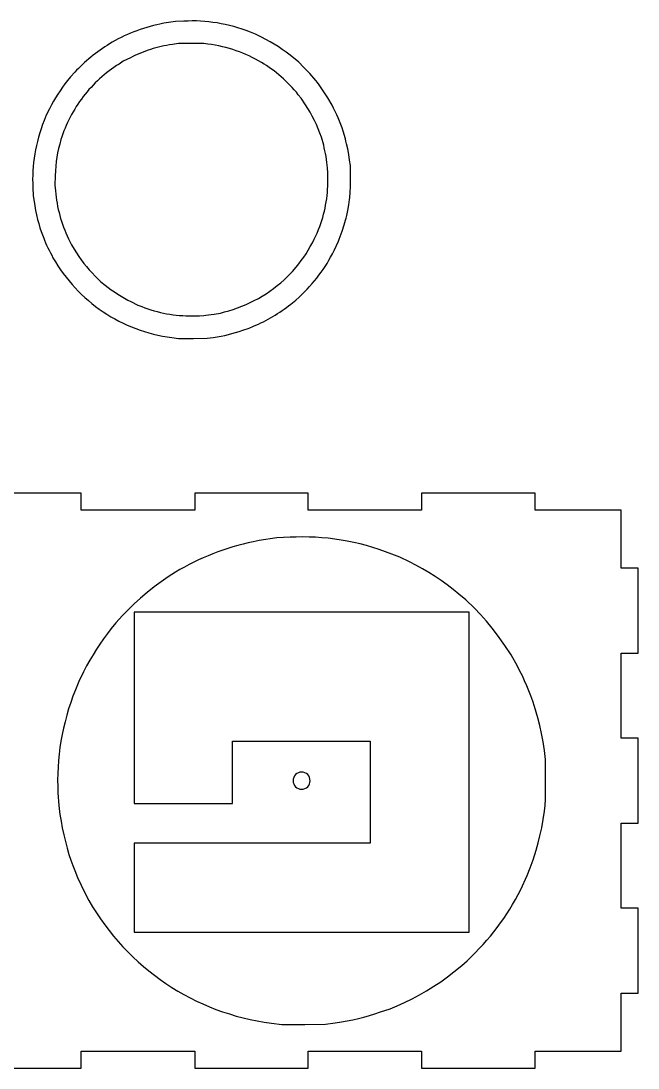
# Model space of a CAD drawing. Extents: x 2671 to 3169, y 765 to 950.
# Drawn here: x 3060.2 to 3169, y 765.5 to 950.2 of the extents above; entities that cross this region are included whole.
import ezdxf

# ---------------------------------------------------------------- set-up
doc = ezdxf.new("R2010")
doc.units = 0
doc.layers.add('6MM_ENGRAVE', color=245, linetype='CONTINUOUS')

msp = doc.modelspace()

# ---------------------------------------------------------------- linework, layer by layer
at = {"layer": '6MM_ENGRAVE'}
for points in [[(3090.63, 894.18), (3093.04, 894.2), (3094.06, 894.35), (3094.81, 894.47), (3095.5, 894.59), (3096.15, 894.72), (3096.78, 894.87), (3097.39, 895.02), (3098.01, 895.2), (3098.65, 895.4), (3099.33, 895.62), (3100.42, 895.99), (3101.18, 896.31), (3101.62, 896.51), (3102.06, 896.7), (3102.49, 896.91), (3102.92, 897.12), (3103.35, 897.35), (3103.77, 897.57), (3104.19, 897.81), (3104.6, 898.05), (3105.01, 898.3), (3105.41, 898.55), (3105.82, 898.82), (3106.21, 899.08), (3106.6, 899.36), (3106.99, 899.64), (3107.37, 899.93), (3107.75, 900.23), (3108.65, 900.94), (3109.21, 901.47), (3109.7, 901.94), (3110.18, 902.41), (3110.63, 902.88), (3111.08, 903.36), (3111.51, 903.84), (3111.92, 904.33), (3112.32, 904.83), (3112.71, 905.33), (3113.08, 905.84), (3113.45, 906.36), (3113.8, 906.88), (3114.14, 907.42), (3114.46, 907.97), (3114.78, 908.52), (3115.09, 909.09), (3115.39, 909.67), (3116.16, 911.32), (3116.3, 911.68), (3116.47, 912.13), (3116.66, 912.63), (3116.82, 913.11), (3117.19, 914.21), (3117.41, 915.01), (3117.51, 915.41), (3117.61, 915.83), (3117.8, 916.75), (3117.98, 917.73), (3118.12, 918.7), (3118.16, 919), (3118.19, 919.3), (3118.21, 919.62), (3118.23, 919.99), (3118.25, 920.9), (3118.26, 922.17), (3118.26, 924.66), (3118.12, 925.61), (3117.97, 926.61), (3117.79, 927.6), (3117.59, 928.52), (3117.48, 928.96), (3117.38, 929.37), (3116.99, 930.73), (3116.79, 931.31), (3116.58, 931.89), (3116.35, 932.48), (3116.11, 933.06), (3115.85, 933.64), (3115.59, 934.21), (3115.31, 934.77), (3115.03, 935.31), (3114.3, 936.63), (3113.59, 937.7), (3112.75, 938.91), (3112.46, 939.29), (3112.14, 939.68), (3111.81, 940.08), (3111.47, 940.48), (3111.12, 940.88), (3110.76, 941.27), (3110.41, 941.64), (3110.07, 941.99), (3109.11, 942.94), (3108.32, 943.59), (3107.64, 944.14), (3106.96, 944.66), (3106.26, 945.16), (3105.56, 945.64), (3104.84, 946.09), (3104.11, 946.52), (3103.37, 946.93), (3102.61, 947.32), (3101.52, 947.86), (3100.64, 948.2), (3099.9, 948.47), (3099.16, 948.73), (3098.42, 948.96), (3097.69, 949.17), (3096.95, 949.37), (3096.22, 949.54), (3095.5, 949.69), (3094.77, 949.82), (3094.04, 949.93), (3093.31, 950.02), (3092.59, 950.09), (3091.86, 950.14), (3091.13, 950.17), (3090.39, 950.18), (3089.66, 950.16), (3088.92, 950.13), (3087.42, 950.05), (3085.39, 949.76), (3084.7, 949.62), (3084.12, 949.49), (3083.54, 949.35), (3082.96, 949.2), (3082.38, 949.03), (3081.8, 948.85), (3081.22, 948.66), (3080.65, 948.46), (3080.08, 948.24), (3079.52, 948.01), (3078.97, 947.78), (3078.42, 947.53), (3077.87, 947.27), (3077.34, 947), (3076.81, 946.72), (3076.3, 946.42), (3075.79, 946.12), (3075.38, 945.87), (3074.96, 945.6), (3074.55, 945.32), (3074.14, 945.03), (3073.73, 944.74), (3073.33, 944.43), (3072.92, 944.12), (3072.53, 943.8), (3072.14, 943.48), (3071.76, 943.15), (3071.39, 942.82), (3071.03, 942.49), (3070.68, 942.15), (3070.34, 941.81), (3070.01, 941.47), (3069.7, 941.14), (3068.94, 940.3), (3068.42, 939.65), (3067.96, 939.06), (3067.52, 938.47), (3067.1, 937.87), (3066.7, 937.26), (3066.31, 936.64), (3065.94, 936.01), (3065.58, 935.35), (3065.23, 934.68), (3064.67, 933.58), (3064.3, 932.62), (3064.02, 931.89), (3063.76, 931.16), (3063.52, 930.42), (3063.3, 929.69), (3063.1, 928.94), (3062.93, 928.2), (3062.77, 927.46), (3062.63, 926.72), (3062.52, 925.97), (3062.42, 925.23), (3062.35, 924.48), (3062.3, 923.74), (3062.27, 923), (3062.26, 922.26), (3062.27, 921.52), (3062.3, 920.78), (3062.38, 919.32), (3062.52, 918.32), (3062.65, 917.54), (3062.79, 916.74), (3062.96, 915.95), (3063.14, 915.17), (3063.34, 914.42), (3063.55, 913.7), (3063.77, 913.04), (3063.99, 912.45), (3064.21, 911.87), (3064.36, 911.48), (3064.54, 911.06), (3064.73, 910.63), (3064.94, 910.18), (3065.16, 909.73), (3065.39, 909.28), (3065.62, 908.84), (3065.85, 908.42), (3066.27, 907.7), (3066.72, 907), (3067.18, 906.3), (3067.66, 905.63), (3068.15, 904.97), (3068.67, 904.33), (3069.2, 903.7), (3069.75, 903.1), (3070.31, 902.5), (3070.89, 901.93), (3071.48, 901.38), (3072.09, 900.84), (3072.72, 900.32), (3073.36, 899.82), (3074.01, 899.34), (3074.67, 898.88), (3075.35, 898.43), (3076.04, 898.01), (3076.75, 897.61), (3077.46, 897.23), (3078.19, 896.87), (3078.92, 896.52), (3079.67, 896.21), (3080.43, 895.91), (3081.19, 895.63), (3081.97, 895.38), (3082.75, 895.15), (3083.55, 894.94), (3084.35, 894.75), (3085.15, 894.59), (3085.97, 894.45), (3086.79, 894.33), (3087.96, 894.19)], [(3094.24, 898.47), (3095.35, 898.66), (3096.08, 898.84), (3096.85, 899.05), (3097.62, 899.29), (3098.38, 899.55), (3099.13, 899.84), (3099.88, 900.15), (3100.61, 900.49), (3101.33, 900.85), (3102.04, 901.23), (3102.73, 901.64), (3103.41, 902.07), (3104.08, 902.52), (3104.73, 903), (3105.37, 903.49), (3105.98, 904.01), (3106.58, 904.54), (3107.16, 905.1), (3108.07, 906), (3108.7, 906.76), (3109.16, 907.33), (3109.6, 907.91), (3110.03, 908.5), (3110.44, 909.11), (3110.83, 909.74), (3111.2, 910.38), (3111.56, 911.03), (3111.9, 911.7), (3112.4, 912.72), (3112.66, 913.39), (3112.86, 913.92), (3113.05, 914.46), (3113.22, 914.99), (3113.38, 915.53), (3113.53, 916.07), (3113.67, 916.62), (3113.79, 917.16), (3113.9, 917.71), (3114, 918.26), (3114.08, 918.82), (3114.15, 919.37), (3114.21, 919.93), (3114.25, 920.49), (3114.29, 921.06), (3114.31, 921.62), (3114.31, 922.19), (3114.31, 923.4), (3114.24, 924.27), (3114.19, 924.74), (3114.13, 925.23), (3114.05, 925.75), (3113.97, 926.27), (3113.87, 926.79), (3113.77, 927.29), (3113.66, 927.78), (3113.55, 928.24), (3113.14, 929.66), (3112.88, 930.4), (3112.59, 931.14), (3112.27, 931.89), (3111.92, 932.63), (3111.55, 933.35), (3111.17, 934.06), (3110.76, 934.75), (3110.35, 935.4), (3109.58, 936.55), (3109.08, 937.17), (3108.74, 937.59), (3108.38, 938), (3108.02, 938.41), (3107.64, 938.81), (3107.26, 939.2), (3106.87, 939.58), (3106.47, 939.95), (3106.06, 940.31), (3105.65, 940.67), (3105.23, 941.01), (3104.8, 941.35), (3104.37, 941.67), (3103.93, 941.98), (3103.48, 942.29), (3103.04, 942.58), (3102.58, 942.86), (3102.05, 943.16), (3101.52, 943.46), (3100.97, 943.74), (3100.42, 944), (3099.86, 944.25), (3099.29, 944.49), (3098.72, 944.71), (3098.13, 944.92), (3097.54, 945.12), (3096.94, 945.3), (3096.33, 945.47), (3095.71, 945.62), (3095.07, 945.76), (3094.43, 945.89), (3093.78, 946), (3093.12, 946.1), (3092.42, 946.2), (3087.96, 946.19), (3086.9, 946.03), (3086.38, 945.94), (3085.88, 945.85), (3085.39, 945.76), (3084.9, 945.65), (3084.43, 945.54), (3083.97, 945.42), (3083.51, 945.29), (3083.06, 945.15), (3082.61, 945.01), (3082.16, 944.85), (3081.72, 944.68), (3081.28, 944.51), (3080.84, 944.32), (3080.39, 944.12), (3079.94, 943.91), (3079.49, 943.68), (3078.24, 943.06), (3077.49, 942.58), (3077.03, 942.29), (3076.59, 941.99), (3076.15, 941.68), (3075.72, 941.35), (3075.29, 941.02), (3074.88, 940.68), (3074.47, 940.33), (3074.07, 939.98), (3073.68, 939.61), (3073.29, 939.23), (3072.92, 938.85), (3072.55, 938.46), (3072.19, 938.06), (3071.85, 937.65), (3071.51, 937.24), (3071.18, 936.82), (3070.85, 936.39), (3070.54, 935.95), (3070.24, 935.51), (3069.95, 935.06), (3069.67, 934.61), (3069.39, 934.15), (3069.13, 933.68), (3068.88, 933.21), (3068.64, 932.73), (3068.41, 932.25), (3068.19, 931.76), (3067.98, 931.26), (3067.78, 930.77), (3067.6, 930.26), (3067.42, 929.76), (3067.26, 929.24), (3067.03, 928.45), (3066.83, 927.67), (3066.66, 926.91), (3066.52, 926.15), (3066.42, 925.37), (3066.33, 924.58), (3066.28, 923.75), (3066.24, 922.88), (3066.2, 921.2), (3066.29, 920.19), (3066.34, 919.64), (3066.4, 919.09), (3066.48, 918.55), (3066.57, 918.01), (3066.67, 917.47), (3066.78, 916.94), (3066.91, 916.41), (3067.05, 915.88), (3067.2, 915.35), (3067.36, 914.83), (3067.54, 914.31), (3067.72, 913.8), (3067.92, 913.29), (3068.13, 912.78), (3068.35, 912.28), (3068.59, 911.77), (3069.12, 910.68), (3069.58, 909.91), (3069.99, 909.26), (3070.4, 908.63), (3070.84, 908.02), (3071.28, 907.42), (3071.75, 906.85), (3072.24, 906.28), (3072.76, 905.72), (3073.31, 905.16), (3074.3, 904.17), (3075.06, 903.55), (3075.55, 903.17), (3076.09, 902.77), (3076.66, 902.38), (3077.25, 901.99), (3077.85, 901.62), (3078.44, 901.27), (3079.01, 900.95), (3079.55, 900.67), (3080.8, 900.06), (3081.49, 899.79), (3082.03, 899.59), (3082.58, 899.4), (3083.12, 899.22), (3083.67, 899.06), (3084.22, 898.91), (3084.77, 898.77), (3085.33, 898.65), (3085.88, 898.54), (3086.44, 898.45), (3087, 898.36), (3087.57, 898.3), (3088.13, 898.24), (3088.71, 898.2), (3089.28, 898.17), (3089.86, 898.16), (3090.44, 898.15), (3091.69, 898.16), (3092.41, 898.22), (3092.78, 898.26), (3093.24, 898.32), (3093.75, 898.39)], [(3126.96, 855.61), (3125.56, 856.15), (3124.45, 856.56), (3123.33, 856.95), (3122.2, 857.3), (3121.08, 857.63), (3119.96, 857.92), (3118.84, 858.18), (3117.72, 858.42), (3116.61, 858.62), (3115.49, 858.79), (3114.36, 858.92), (3113.24, 859.03), (3112.12, 859.11), (3110.99, 859.15), (3109.86, 859.17), (3108.73, 859.15), (3107.62, 859.1), (3105.32, 858.98), (3102.2, 858.53), (3101.12, 858.3), (3100.24, 858.11), (3099.34, 857.9), (3098.45, 857.66), (3097.56, 857.41), (3096.67, 857.13), (3095.79, 856.84), (3094.91, 856.53), (3094.04, 856.2), (3093.18, 855.85), (3092.33, 855.48), (3091.49, 855.1), (3090.66, 854.7), (3089.83, 854.29), (3089.02, 853.85), (3088.23, 853.41), (3087.44, 852.94), (3086.17, 852.13), (3084.91, 851.26), (3083.66, 850.34), (3082.45, 849.38), (3081.27, 848.39), (3080.14, 847.36), (3079.08, 846.32), (3078.1, 845.29), (3076.93, 844), (3076.12, 842.99), (3075.43, 842.1), (3074.76, 841.19), (3074.11, 840.27), (3073.49, 839.34), (3072.9, 838.38), (3072.33, 837.41), (3071.78, 836.41), (3071.25, 835.39), (3070.39, 833.68), (3069.79, 832.18), (3069.37, 831.08), (3068.97, 829.96), (3068.61, 828.84), (3068.27, 827.71), (3067.97, 826.57), (3067.7, 825.43), (3067.46, 824.29), (3067.25, 823.15), (3067.07, 822.01), (3066.93, 820.86), (3066.82, 819.72), (3066.74, 818.57), (3066.69, 817.42), (3066.67, 816.28), (3066.69, 815.14), (3066.73, 814.02), (3066.86, 811.79), (3067.08, 810.22), (3067.27, 809.04), (3067.49, 807.83), (3067.75, 806.62), (3068.03, 805.43), (3068.33, 804.28), (3068.65, 803.17), (3069, 802.13), (3069.34, 801.21), (3069.67, 800.33), (3070.18, 799.1), (3070.8, 797.74), (3071.48, 796.36), (3072.19, 795.05), (3072.84, 793.93), (3073.52, 792.85), (3074.23, 791.79), (3074.96, 790.76), (3075.73, 789.75), (3076.51, 788.76), (3077.33, 787.8), (3078.17, 786.87), (3079.03, 785.96), (3079.92, 785.08), (3080.84, 784.23), (3081.77, 783.4), (3082.73, 782.61), (3083.71, 781.84), (3084.71, 781.1), (3085.74, 780.39), (3086.78, 779.71), (3087.84, 779.06), (3088.92, 778.44), (3090.01, 777.86), (3091.13, 777.3), (3092.26, 776.78), (3093.41, 776.29), (3094.57, 775.83), (3095.75, 775.41), (3096.94, 775.02), (3098.14, 774.66), (3099.36, 774.34), (3100.59, 774.05), (3101.83, 773.8), (3103.08, 773.59), (3104.33, 773.41), (3106.2, 773.18), (3110.21, 773.17), (3113.88, 773.2), (3115.57, 773.45), (3116.67, 773.63), (3117.71, 773.81), (3118.71, 774.01), (3119.69, 774.23), (3120.64, 774.48), (3121.6, 774.75), (3122.58, 775.05), (3123.58, 775.38), (3125.27, 775.95), (3126.48, 776.47), (3127.8, 777.06), (3129.12, 777.7), (3130.42, 778.39), (3131.7, 779.12), (3132.95, 779.9), (3134.17, 780.71), (3135.37, 781.57), (3136.51, 782.45), (3137.9, 783.56), (3138.81, 784.4), (3139.54, 785.1), (3140.26, 785.81), (3140.96, 786.54), (3141.64, 787.27), (3142.29, 788.01), (3142.93, 788.76), (3143.55, 789.52), (3144.14, 790.29), (3144.72, 791.08), (3145.28, 791.88), (3145.82, 792.69), (3146.34, 793.51), (3146.84, 794.35), (3147.33, 795.21), (3147.8, 796.08), (3148.27, 796.98), (3149.43, 799.47), (3149.94, 800.77), (3150.46, 802.23), (3151.02, 803.91), (3151.36, 805.18), (3151.67, 806.44), (3151.97, 807.85), (3152.23, 809.32), (3152.46, 810.81), (3152.56, 811.8), (3152.63, 812.92), (3152.66, 814.3), (3152.67, 816.15), (3152.67, 819.92), (3152.45, 821.51), (3152.21, 823.01), (3151.94, 824.49), (3151.64, 825.91), (3151.31, 827.23), (3150.72, 829.28), (3150.4, 830.21), (3150.08, 831.11), (3149.73, 832), (3149.36, 832.89), (3148.97, 833.77), (3148.57, 834.65), (3148.14, 835.51), (3147.7, 836.35), (3146.58, 838.37), (3145.49, 840.03), (3144.21, 841.86), (3143.26, 843.07), (3142.23, 844.29), (3141.16, 845.48), (3140.11, 846.57), (3138.62, 848.05), (3137.38, 849.08), (3136.36, 849.9), (3135.31, 850.7), (3134.25, 851.47), (3133.17, 852.2), (3132.07, 852.89), (3130.96, 853.55), (3129.82, 854.18), (3128.68, 854.76)], [(3126.96, 855.61), (3125.56, 856.15), (3124.45, 856.56), (3123.33, 856.95), (3122.2, 857.3), (3121.08, 857.63), (3119.96, 857.92), (3118.84, 858.18), (3117.72, 858.42), (3116.61, 858.62), (3115.49, 858.79), (3114.36, 858.92), (3113.24, 859.03), (3112.12, 859.11), (3110.99, 859.15), (3109.86, 859.17), (3108.73, 859.15), (3107.62, 859.1), (3105.32, 858.98), (3102.2, 858.53), (3101.12, 858.3), (3100.24, 858.11), (3099.34, 857.9), (3098.45, 857.66), (3097.56, 857.41), (3096.67, 857.13), (3095.79, 856.84), (3094.91, 856.53), (3094.04, 856.2), (3093.18, 855.85), (3092.33, 855.48), (3091.49, 855.1), (3090.66, 854.7), (3089.83, 854.29), (3089.02, 853.85), (3088.23, 853.41), (3087.44, 852.94), (3086.17, 852.13), (3084.91, 851.26), (3083.66, 850.34), (3082.45, 849.38), (3081.27, 848.39), (3080.14, 847.36), (3079.08, 846.32), (3078.1, 845.29), (3076.93, 844), (3076.12, 842.99), (3075.43, 842.1), (3074.76, 841.19), (3074.11, 840.27), (3073.49, 839.34), (3072.9, 838.38), (3072.33, 837.41), (3071.78, 836.41), (3071.25, 835.39), (3070.39, 833.68), (3069.79, 832.18), (3069.37, 831.08), (3068.97, 829.96), (3068.61, 828.84), (3068.27, 827.71), (3067.97, 826.57), (3067.7, 825.43), (3067.46, 824.29), (3067.25, 823.15), (3067.07, 822.01), (3066.93, 820.86), (3066.82, 819.72), (3066.74, 818.57), (3066.69, 817.42), (3066.67, 816.28), (3066.69, 815.14), (3066.73, 814.02), (3066.86, 811.79), (3067.08, 810.22), (3067.27, 809.04), (3067.49, 807.83), (3067.75, 806.62), (3068.03, 805.43), (3068.33, 804.28), (3068.65, 803.17), (3069, 802.13), (3069.34, 801.21), (3069.67, 800.33), (3070.18, 799.1), (3070.8, 797.74), (3071.48, 796.36), (3072.19, 795.05), (3072.84, 793.93), (3073.52, 792.85), (3074.23, 791.79), (3074.96, 790.76), (3075.73, 789.75), (3076.51, 788.76), (3077.33, 787.8), (3078.17, 786.87), (3079.03, 785.96), (3079.92, 785.08), (3080.84, 784.23), (3081.77, 783.4), (3082.73, 782.61), (3083.71, 781.84), (3084.71, 781.1), (3085.74, 780.39), (3086.78, 779.71), (3087.84, 779.06), (3088.92, 778.44), (3090.01, 777.86), (3091.13, 777.3), (3092.26, 776.78), (3093.41, 776.29), (3094.57, 775.83), (3095.75, 775.41), (3096.94, 775.02), (3098.14, 774.66), (3099.36, 774.34), (3100.59, 774.05), (3101.83, 773.8), (3103.08, 773.59), (3104.33, 773.41), (3106.2, 773.18), (3110.21, 773.17), (3113.88, 773.2), (3115.57, 773.45), (3116.67, 773.63), (3117.71, 773.81), (3118.71, 774.01), (3119.69, 774.23), (3120.64, 774.48), (3121.6, 774.75), (3122.58, 775.05), (3123.58, 775.38), (3125.27, 775.95), (3126.48, 776.47), (3127.8, 777.06), (3129.12, 777.7), (3130.42, 778.39), (3131.7, 779.12), (3132.95, 779.9), (3134.17, 780.71), (3135.37, 781.57), (3136.51, 782.45), (3137.9, 783.56), (3138.81, 784.4), (3139.54, 785.1), (3140.26, 785.81), (3140.96, 786.54), (3141.64, 787.27), (3142.29, 788.01), (3142.93, 788.76), (3143.55, 789.52), (3144.14, 790.29), (3144.72, 791.08), (3145.28, 791.88), (3145.82, 792.69), (3146.34, 793.51), (3146.84, 794.35), (3147.33, 795.21), (3147.8, 796.08), (3148.27, 796.98), (3149.43, 799.47), (3149.94, 800.77), (3150.46, 802.23), (3151.02, 803.91), (3151.36, 805.18), (3151.67, 806.44), (3151.97, 807.85), (3152.23, 809.32), (3152.46, 810.81), (3152.56, 811.8), (3152.63, 812.92), (3152.66, 814.3), (3152.67, 816.15), (3152.67, 819.92), (3152.45, 821.51), (3152.21, 823.01), (3151.94, 824.49), (3151.64, 825.91), (3151.31, 827.23), (3150.72, 829.28), (3150.4, 830.21), (3150.08, 831.11), (3149.73, 832), (3149.36, 832.89), (3148.97, 833.77), (3148.57, 834.65), (3148.14, 835.51), (3147.7, 836.35), (3146.58, 838.37), (3145.49, 840.03), (3144.21, 841.86), (3143.26, 843.07), (3142.23, 844.29), (3141.16, 845.48), (3140.11, 846.57), (3138.62, 848.05), (3137.38, 849.08), (3136.36, 849.9), (3135.31, 850.7), (3134.25, 851.47), (3133.17, 852.2), (3132.07, 852.89), (3130.96, 853.55), (3129.82, 854.18), (3128.68, 854.76)], [(3097.51, 823.14), (3097.51, 823.14), (3121.72, 823.14), (3121.72, 805.13), (3080.13, 805.13), (3080.13, 789.46), (3139.21, 789.46), (3139.21, 845.89), (3080.13, 845.89), (3080.13, 833.41), (3080.13, 812.14), (3097.51, 812.14)]]:
    msp.add_lwpolyline(points, close=True, dxfattribs=at)
msp.add_lwpolyline([(3050.82, 765.48), (3070.82, 765.48), (3070.82, 768.48), (3090.82, 768.48), (3090.82, 765.48), (3110.82, 765.48), (3110.82, 768.48), (3130.82, 768.48), (3130.82, 765.48), (3150.82, 765.48), (3150.82, 768.48), (3165.95, 768.48), (3165.95, 778.67), (3168.95, 778.67), (3168.95, 793.67), (3165.95, 793.67), (3165.95, 808.67), (3168.95, 808.67), (3168.95, 823.67), (3165.95, 823.67), (3165.95, 838.67), (3168.95, 838.67), (3168.95, 853.67), (3165.95, 853.67), (3165.95, 863.86), (3150.82, 863.86), (3150.82, 866.86), (3130.82, 866.86), (3130.82, 863.86), (3110.82, 863.86), (3110.82, 866.86), (3090.82, 866.86), (3090.82, 863.86), (3070.82, 863.86), (3070.82, 866.86), (3050.82, 866.86)], dxfattribs=at)
msp.add_lwpolyline([(3109.67, 817.67, 0.414214), (3108.17, 816.17, 0.414214), (3109.67, 814.67, 0.414214), (3111.17, 816.17, 0.414214)], format="xyb", close=True, dxfattribs=at)
msp.add_lwpolyline([(3109.67, 817.67, 0.414214), (3108.17, 816.17, 0.414214), (3109.67, 814.67, 0.414214), (3111.17, 816.17, 0.414214)], format="xyb", close=True, dxfattribs=at)

doc.saveas('drawing.dxf')
